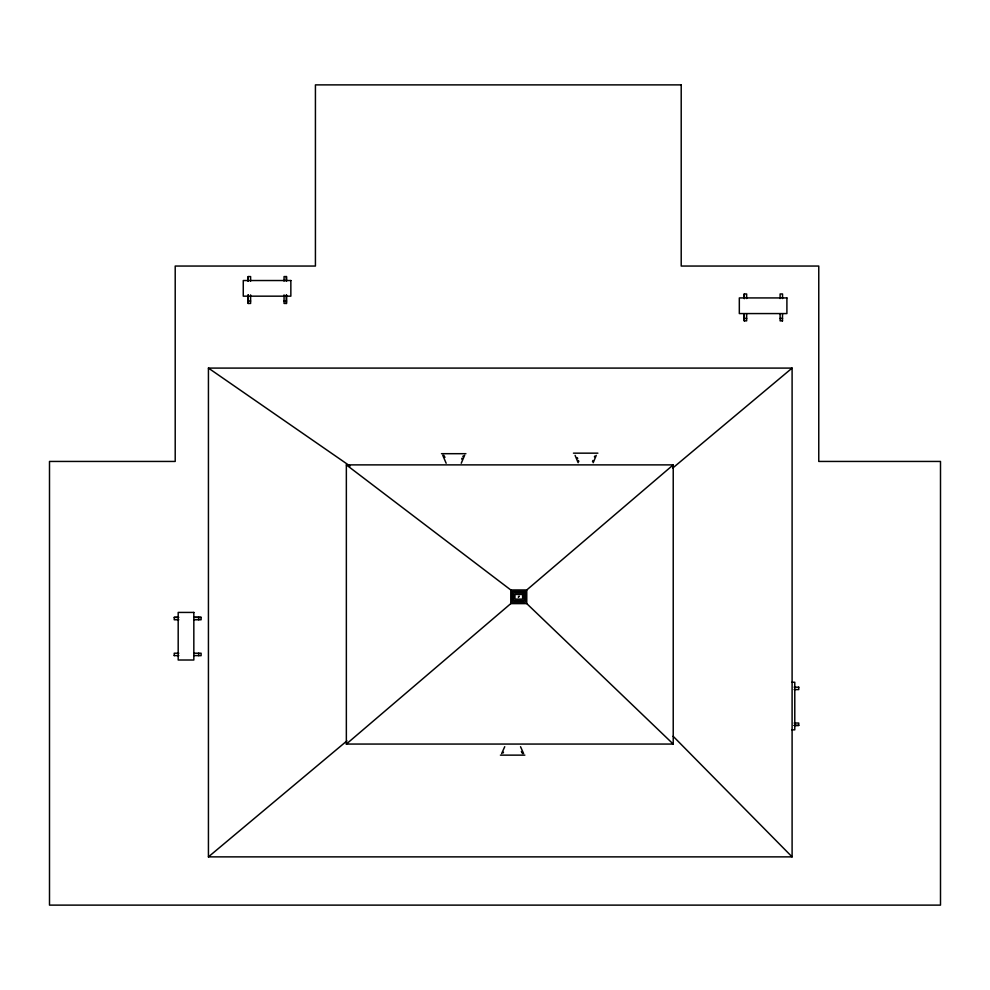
<?xml version="1.0" encoding="UTF-8"?>
<svg xmlns="http://www.w3.org/2000/svg" width="990" height="990" viewBox="0 0 990 990"><rect width="100%" height="100%" fill="white"/><g stroke="black" fill="none" stroke-linecap="round" stroke-linejoin="round"><path stroke-width="1.49" d="M461.241 463.246L464.669 455.252M593.208 462.714L596.24 455.375M592.527 461.588L592.899 460.511M504.739 746.707L501.658 753.563M461.674 459.088L462.058 458.197M594.408 456.848L594.804 456.081M462.837 456.613L463.233 455.907M503.106 752.92L503.502 752.214M346.351 744.059L510.791 603.615L526.767 603.615L673.225 744.059L673.225 464.879L346.351 464.879L346.351 744.059L673.225 744.059M346.351 464.879L510.791 589.966L526.767 589.966L673.225 464.879M208.432 856.87L792.099 856.87L792.099 368.094L208.432 368.094L208.432 856.87L346.896 740.916M672.693 468.084L792.099 368.094M248.156 301.01L250.606 301.01M284.056 301.01L286.506 301.01M744.208 318.409L746.658 318.409M780.108 318.409L782.546 318.409M782.546 320.859L780.108 320.859L780.108 313.83M573.445 453.16L597.886 453.16M441.478 453.692L465.919 453.692M174.228 617.314L178.806 617.314L174.228 617.413L174.228 619.765L178.806 619.765M201.106 617.314L194.09 617.314L201.106 617.413L201.106 619.765L194.09 619.765M178.806 653.214L174.228 653.214L174.228 655.665M194.09 653.214L201.106 653.214L201.106 655.665L194.09 655.566M174.228 655.566L178.806 655.665M791.938 682.246L794.784 682.246L794.784 729.828L791.938 729.828M794.166 687.134L798.744 687.233M794.166 689.585L798.744 689.585L798.744 687.134M794.166 723.034L798.744 723.034L798.744 725.472L794.166 725.472M794.166 725.385L798.744 725.385M500.408 755.135L524.861 755.135M208.432 368.094L350.052 466.067M673.126 736.251L792.099 856.87M443.755 455.252L444.164 455.907M442.728 455.252L446.156 463.246M523.611 753.563L520.53 746.707M522.175 752.92L522.572 753.563M575.103 455.375L578.123 462.714M444.56 456.613L444.956 457.368M521.384 751.447L521.767 752.214M577.306 457.677L577.69 458.556M578.432 460.511L578.804 461.588M782.546 298.547L782.546 293.968L780.108 293.968L780.108 298.547M782.546 313.83L782.447 320.859M746.658 298.547L746.658 293.968L744.208 293.968L744.208 298.547M746.658 313.83L746.658 320.859L744.208 320.859L744.208 313.83M744.307 293.968L744.307 298.547M744.307 313.83L744.307 320.859M526.767 589.966L526.767 603.615M510.791 589.966L510.791 603.615M286.506 281.148L286.506 276.569L284.056 276.569L284.056 281.148M286.506 294.896L286.506 303.447L284.056 303.447L284.056 294.896M286.407 276.569L286.407 281.148M286.407 294.896L286.407 303.447M250.606 281.148L250.606 276.569L248.156 276.569L248.156 281.148M250.606 294.896L250.606 303.447L248.156 303.447L248.156 294.896M248.255 276.569L248.255 281.148M248.255 294.896L248.255 303.447M198.668 617.314L198.668 619.765M198.668 653.214L198.668 655.665M681.207 84.88L315.426 84.88L315.426 266.05L175.205 266.05L175.205 461.439L49.5 461.439L49.5 905.12L940.5 905.12L940.5 461.439L818.767 461.439L818.767 266.05L681.207 266.05L681.207 84.88M290.85 280.529L243.268 280.529L243.268 296.171L290.85 296.171L290.85 280.529M786.902 297.928L739.32 297.928L739.32 313.57L786.902 313.57L786.902 297.928M525.368 591.476L512.189 591.476L512.189 602.106L525.368 602.106L525.368 591.476M524.007 592.948L513.538 592.948L513.538 600.633L524.007 600.633L524.007 592.948M522.609 594.47L514.949 594.47L514.949 599.111L522.609 599.111L522.609 594.47M519.094 596.314L518.389 597.069L519.094 596.314M193.83 612.426L178.188 612.426L178.188 660.008L193.83 660.008L193.83 612.426"/></g></svg>
